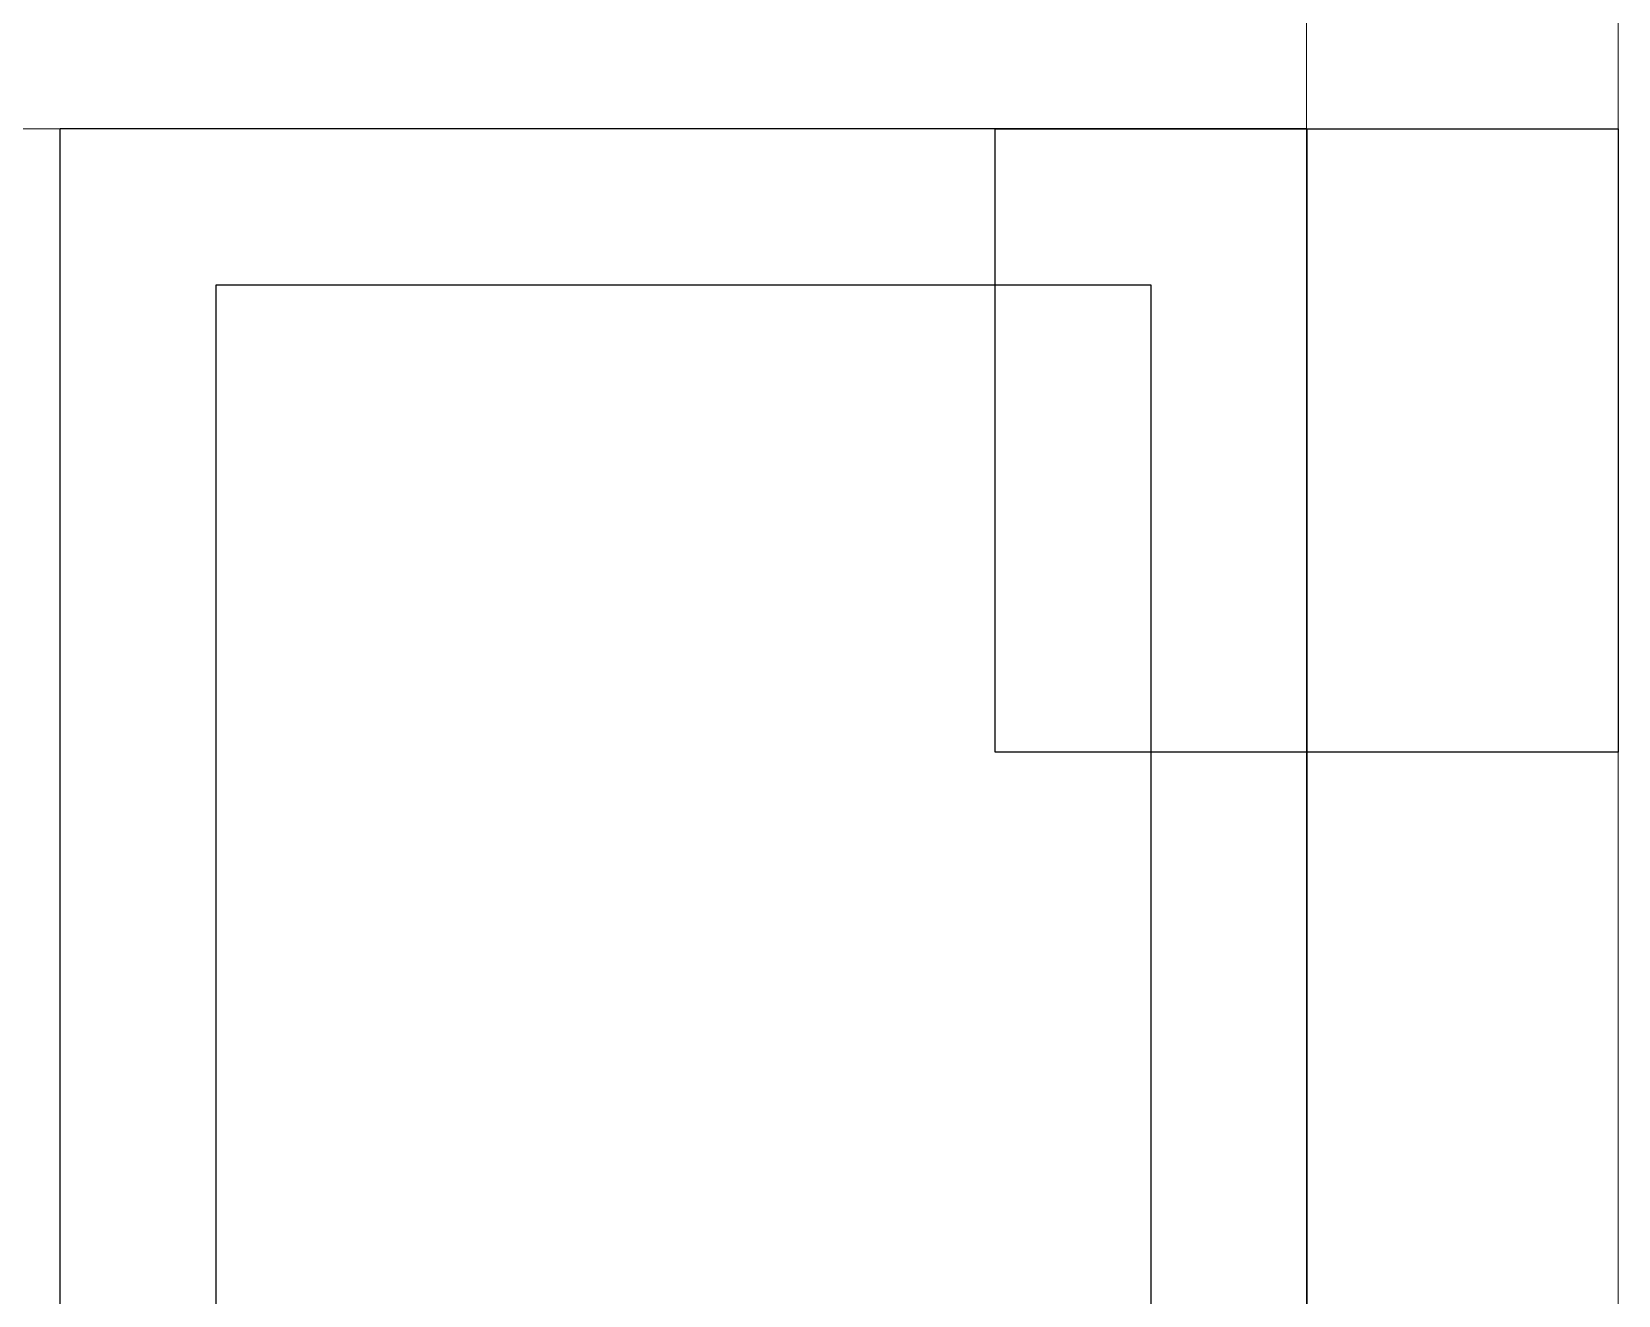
# Model space of a CAD drawing. Header units: millimetres. Extents: x 694231 to 734331, y 4486031 to 4541543.
# Drawn here: x 723878 to 723979.9, y 4495975.2 to 4496056.3 of the extents above; entities that cross this region are included whole.
import ezdxf

# ---------------------------------------------------------------- set-up
doc = ezdxf.new("R2010")
doc.units = ezdxf.units.MM
doc.layers.add('A-BA', color=1, linetype='Continuous')
doc.layers.add('Deko_Zemin Seramik5', color=155, linetype='Continuous')
doc.layers.add('DBM_w_sld', color=111, linetype='Continuous', lineweight=20)

# ---------------------------------------------------------------- blocks, each defined once
blk = doc.blocks.new('duşş')
at = {"layer": 'Deko_Zemin Seramik5'}
for points in [[(13081.42, 1809.29), (13081.42, 1659.29), (13161.42, 1659.29), (13161.42, 1809.29)], [(13081.42, 1809.29), (13161.42, 1809.29)]]:
    blk.add_lwpolyline(points, dxfattribs=at)
blk.add_lwpolyline([(13091.42, 1799.29), (13091.42, 1671.27, 0.414145), (13093.42, 1669.27), (13149.42, 1669.25, 0.414282), (13151.42, 1671.25), (13151.42, 1799.29)], format="xyb", close=True, dxfattribs=at)

msp = doc.modelspace()

# ---------------------------------------------------------------- linework, layer by layer
at = {"layer": 'A-BA', "ltscale": 10}
msp.add_lwpolyline([(723979.85, 4496010.07), (723939.85, 4496010.07), (723939.85, 4496050.07), (723979.85, 4496050.07)], close=True, dxfattribs=at)
at = {"layer": 'DBM_w_sld'}
for points in [[(723221.26, 4496205.81), (723221.26, 4495455.81), (723979.85, 4495455.81), (723979.85, 4496505.81), (723659.61, 4496505.81)], [(723959.85, 4495495.81), (723959.85, 4496465.81)], [(723959.85, 4496050.07), (723683, 4496050.07), (723683, 4496065.07), (723959.85, 4496065.07)], [(723959.85, 4495495.81), (723959.85, 4496000.07)]]:
    msp.add_lwpolyline(points, dxfattribs=at)

# ---------------------------------------------------------------- next in the draw order: block references
at = {"color": 5, "lineweight": 53, "xscale": -1}
msp.add_blockref('duşş', (737041.28, 4494240.78), dxfattribs=at)

doc.saveas('drawing.dxf')
